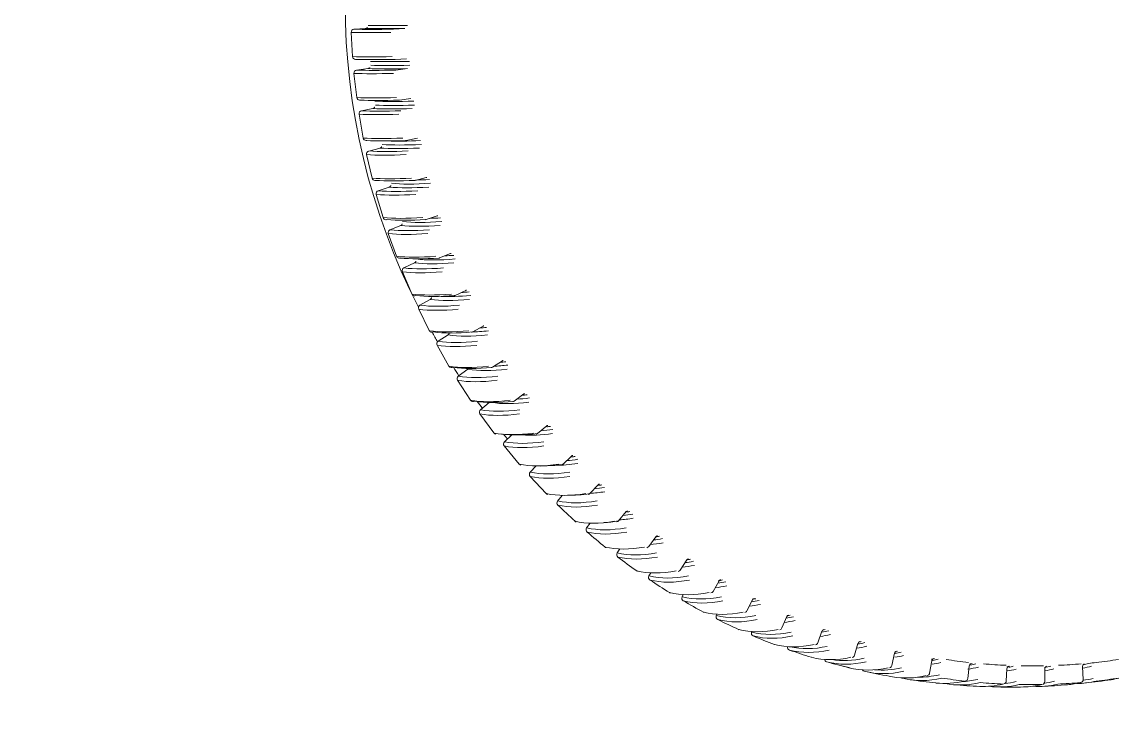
# Model space of a CAD drawing. Header units: millimetres. Extents: x 886808 to 1650903, y -1008069 to 230892.
# Drawn here: x 938754.29 to 938790.56, y -345864.2 to -345840.83 of the extents above; entities that cross this region are included whole.
import ezdxf

# ---------------------------------------------------------------- set-up
doc = ezdxf.new("R2010")
doc.units = ezdxf.units.MM
doc.layers.add('hatch', color=250, linetype='Continuous', lineweight=0)
doc.layers.add('I-FURN', color=252, linetype='Continuous', lineweight=5)

# ---------------------------------------------------------------- blocks, each defined once
blk = doc.blocks.new('A$C26DD556D')
at = {"layer": 'hatch', "transparency": 33554636}
for p, q in [((5656.054, 24344.323), (5656.099, 24343.522)), ((5656.528, 24344.452), (5656.147, 24344.427)), ((5657.447, 24344.427), (5657.828, 24344.452)), ((5657.505, 24343.429), (5657.886, 24343.454)), ((5656.146, 24342.967), (5656.237, 24342.17)), ((5656.613, 24343.125), (5656.233, 24343.076)), ((5657.534, 24343.076), (5657.913, 24343.125)), ((5657.649, 24342.083), (5658.029, 24342.132)), ((5656.772, 24341.806), (5656.396, 24341.733)), ((5656.316, 24341.619), (5656.452, 24340.829)), ((5657.869, 24340.749), (5658.246, 24340.823)), ((5656.562, 24340.285), (5656.743, 24339.504)), ((5657.006, 24340.5), (5656.635, 24340.402)), ((5658.165, 24339.432), (5658.537, 24339.529)), ((5658.537, 24339.528), (5658.55, 24339.53)), ((5657.314, 24339.211), (5656.948, 24339.09)), ((5656.883, 24338.968), (5657.108, 24338.201)), ((5658.534, 24338.136), (5658.9, 24338.257)), ((5657.694, 24337.944), (5657.336, 24337.799)), ((5657.279, 24337.675), (5657.546, 24336.924)), ((5658.977, 24336.866), (5659.336, 24337.011)), ((5658.146, 24336.704), (5657.796, 24336.537)), ((5657.746, 24336.409), (5658.056, 24335.676)), ((5659.491, 24335.627), (5659.841, 24335.794)), ((5658.285, 24335.176), (5658.636, 24334.464)), ((5658.667, 24335.496), (5658.327, 24335.306)), ((5660.074, 24334.423), (5660.414, 24334.613)), ((5659.256, 24334.323), (5658.927, 24334.111)), ((5658.893, 24333.979), (5659.284, 24333.292)), ((5660.724, 24333.259), (5661.053, 24333.47)), ((5659.91, 24333.19), (5659.594, 24332.958)), ((5659.568, 24332.824), (5659.997, 24332.163)), ((5661.439, 24332.138), (5661.755, 24332.371)), ((5660.616, 24332.092), (5660.325, 24331.849)), ((5660.307, 24331.714), (5660.773, 24331.082)), ((5662.216, 24331.066), (5662.519, 24331.318)), ((5661.358, 24331.016), (5661.117, 24330.789)), ((5661.108, 24330.654), (5661.609, 24330.052)), ((5663.053, 24330.045), (5663.341, 24330.317)), ((5662.167, 24329.993), (5661.969, 24329.782)), ((5661.967, 24329.647), (5662.501, 24329.078)), ((5663.946, 24329.08), (5664.218, 24329.37)), ((5663.032, 24329.02), (5662.876, 24328.832)), ((5664.892, 24328.174), (5665.147, 24328.481)), ((5663.953, 24328.103), (5663.835, 24327.942)), ((5665.887, 24327.33), (5666.125, 24327.653)), ((5664.929, 24327.249), (5664.843, 24327.115)), ((5666.929, 24326.552), (5667.148, 24326.89)), ((5665.956, 24326.46), (5665.896, 24326.355)), ((5668.013, 24325.842), (5668.213, 24326.194)), ((5667.028, 24325.74), (5666.99, 24325.663)), ((5669.135, 24325.203), (5669.315, 24325.567)), ((5668.143, 24325.092), (5668.122, 24325.044)), ((5670.291, 24324.637), (5670.45, 24325.012)), ((5669.294, 24324.517), (5669.287, 24324.498)), ((5671.478, 24324.147), (5671.615, 24324.531)), ((5672.69, 24323.733), (5672.805, 24324.126)), ((5673.923, 24323.399), (5674.016, 24323.798)), ((5675.173, 24323.144), (5675.243, 24323.549)), ((5676.435, 24322.969), (5676.482, 24323.378)), ((5677.705, 24322.877), (5677.728, 24323.288)), ((5678.978, 24322.866), (5678.978, 24323.277)), ((5680.248, 24322.936), (5680.225, 24323.347))]:
    blk.add_line(p, q, dxfattribs=at)
for radius in [250.5, 238.5]:
    blk.add_circle((5542.703, 24574.047), radius, dxfattribs=at)
for centre, radius, start, end in [((5677.852, 24345.282), 22, 152.8385, 207.1615), ((5656.153, 24344.327), 0.1, 93.6831, 182.2923), ((5656.199, 24343.529), 0.1, 184.2144, 268.8832), ((5657.499, 24343.529), 0.1, 270.6956, 273.6831), ((5656.246, 24342.977), 0.1, 97.3627, 185.5472), ((5656.337, 24342.183), 0.1, 187.4718, 267.7749), ((5657.636, 24342.183), 0.1, 271.3899, 277.3627), ((5656.415, 24341.634), 0.1, 101.0352, 188.8068), ((5656.551, 24340.848), 0.1, 190.7355, 266.6837), ((5657.85, 24340.848), 0.1, 272.0816, 281.0352), ((5656.66, 24340.305), 0.1, 104.6974, 192.0739), ((5656.84, 24339.529), 0.1, 194.0081, 265.6176), ((5658.139, 24339.529), 0.1, 272.7693, 284.6974), ((5656.98, 24338.995), 0.1, 108.3461, 195.351), ((5657.203, 24338.231), 0.1, 197.2924, 264.5841), ((5658.503, 24338.231), 0.1, 273.4518, 288.3461), ((5657.373, 24337.707), 0.1, 111.9785, 198.6407), ((5657.64, 24336.959), 0.1, 200.5907, 263.5902), ((5658.94, 24336.959), 0.1, 274.1276, 291.9785), ((5657.839, 24336.447), 0.1, 115.592, 201.9454), ((5658.148, 24335.717), 0.1, 203.9053, 262.642), ((5659.447, 24335.717), 0.1, 274.7955, 295.592), ((5658.376, 24335.219), 0.1, 119.1844, 205.2673), ((5658.725, 24334.51), 0.1, 207.2384, 261.7447), ((5677.852, 24345.282), 22, 209.6139, 210.5616), ((5658.981, 24334.027), 0.1, 122.7539, 208.6086), ((5660.025, 24334.51), 0.1, 275.4541, 299.1844), ((5661.079, 24333.445), 0.0345, 88.1068, 137.3866), ((5659.37, 24333.343), 0.1, 210.592, 260.9031), ((5677.852, 24345.282), 22, 213.1376, 214.016), ((5660.67, 24333.343), 0.1, 276.1019, 302.7539), ((5659.653, 24332.877), 0.1, 126.2991, 211.971), ((5661.785, 24332.345), 0.0371, 89.0397, 140.3305), ((5660.08, 24332.219), 0.1, 213.9677, 260.1206), ((5677.852, 24345.282), 22, 216.7366, 217.4577), ((5661.38, 24332.219), 0.1, 276.7376, 306.2991), ((5660.389, 24331.772), 0.1, 129.819, 215.3563), ((5662.555, 24331.289), 0.0438, 91.9221, 141.9535), ((5660.852, 24331.142), 0.1, 217.367, 259.4), ((5677.852, 24345.282), 22, 220.3522, 220.8782), ((5662.152, 24331.142), 0.1, 277.3596, 309.819), ((5661.186, 24330.716), 0.1, 133.313, 218.7656), ((5661.684, 24330.118), 0.1, 220.7911, 258.7435), ((5662.042, 24329.714), 0.1, 136.7808, 222.2), ((5662.984, 24330.118), 0.1, 277.9664, 313.313), ((5664.261, 24329.342), 0.05, 93.1418, 147.2657), ((5662.573, 24329.148), 0.1, 224.2406, 258.1522), ((5663.873, 24329.148), 0.1, 278.5566, 316.7808), ((5662.952, 24328.768), 0.1, 140.2228, 225.6602), ((5665.199, 24328.445), 0.0626, 97.9607, 145.1332), ((5663.515, 24328.238), 0.1, 227.7162, 257.6267), ((5663.915, 24327.883), 0.1, 143.6394, 229.1464), ((5664.815, 24328.238), 0.1, 279.1285, 320.2228), ((5664.507, 24327.389), 0.1, 231.2179, 257.1671), ((5665.807, 24327.389), 0.1, 279.6805, 323.6394), ((5664.927, 24327.061), 0.1, 147.0316, 232.6587), ((5667.211, 24326.857), 0.069, 101.4543, 152.4434), ((5665.545, 24326.606), 0.1, 234.7453, 256.7728), ((5666.845, 24326.606), 0.1, 280.211, 327.0316), ((5665.983, 24326.305), 0.1, 150.4007, 236.1965), ((5668.278, 24326.166), 0.0688, 101.1, 157.1879), ((5666.626, 24325.891), 0.1, 238.2978, 256.4429), ((5667.926, 24325.891), 0.1, 280.7181, 330.4007), ((5667.08, 24325.619), 0.1, 153.748, 239.759), ((5669.383, 24325.542), 0.0713, 102.2821, 159.9531), ((5667.746, 24325.247), 0.1, 241.8743, 256.176), ((5668.214, 24325.005), 0.1, 157.0755, 243.3448), ((5669.045, 24325.247), 0.1, 281.2001, 333.748), ((5670.524, 24324.988), 0.0761, 103.185, 161.8715), ((5668.9, 24324.676), 0.1, 245.4731, 255.9707), ((5669.381, 24324.464), 0.1, 160.385, 246.9523), ((5670.199, 24324.676), 0.1, 281.6552, 337.0755), ((5671.695, 24324.507), 0.0827, 105.6594, 162.8296), ((5670.084, 24324.18), 0.1, 249.0924, 255.8249), ((5670.576, 24324), 0.1, 169.2633, 250.5793), ((5671.384, 24324.18), 0.1, 282.0815, 340.385), ((5672.889, 24324.104), 0.0864, 106.2124, 165.3589), ((5671.294, 24323.762), 0.1, 252.7299, 255.7367), ((5671.796, 24323.613), 0.1, 189.5709, 254.2235), ((5672.594, 24323.762), 0.1, 282.4769, 343.6789), ((5674.1, 24323.784), 0.0839, 106.3347, 170.7739), ((5675.329, 24323.54), 0.0852, 106.9625, 174.131), ((5677.852, 24345.282), 22.6, 255.7059, 256.3826), ((5673.035, 24323.305), 0.1, 211.7961, 255.7243), ((5673.826, 24323.421), 0.1, 282.8395, 346.9595), ((5676.573, 24323.371), 0.0902, 108.4772, 175.6244), ((5677.821, 24323.286), 0.0917, 108.8987, 178.9464), ((5678.567, 24342.72), 19.339, 268.8914, 271.1086), ((5679.07, 24323.282), 0.0914, 108.8305, 182.9809), ((5680.937, 24320.871), 2.638, 95.6778, 101.2192), ((5677.852, 24345.282), 22.6, 257.8831, 260.0465), ((5674.29, 24323.077), 0.1, 244.322, 255.7955), ((5677.852, 24345.282), 22.6, 261.5544, 263.7203), ((5675.074, 24323.161), 0.1, 283.1672, 350.2292), ((5676.336, 24322.981), 0.1, 283.4578, 353.4907), ((5677.605, 24322.882), 0.1, 283.7091, 356.7468), ((5678.878, 24322.866), 0.1, 283.9188, 0), ((5680.149, 24322.931), 0.1, 284.0847, 0), ((5680.149, 24322.931), 0.1, 0, 3.2532), ((5677.852, 24345.282), 22.6, 276.2797, 278.4456), ((5677.852, 24345.282), 22.6, 265.2331, 267.4007), ((5677.852, 24345.282), 22.6, 268.916, 271.084), ((5678.505, 24342.648), 19.885, 268.9121, 271.0879), ((5677.852, 24345.282), 22.6, 272.5993, 274.7669)]:
    blk.add_arc(centre, radius, start, end, dxfattribs=at)
for centre, major_axis, ratio, start_param, end_param in [((5628.879, 24395.51), (0, -97), 0.939693, -1.493413, 0.368788), ((5628.879, 24395.51), (0, -96), 0.939693, -1.491646, 0.340832), ((5662.29, 24345.282), (0, -40.25), 0.939693, 3.341621, 6.083157), ((5677.829, 24345.683), (-22.56, -1.282), 0.020651, 0.263921, 0.433038), ((5656.153, 24344.327), (0.0064, -0.0998), 0.341396, 3.11962, 3.141593), ((5677.823, 24345.781), (-22.46, -1.277), 0.020651, 0.263921, 0.433038), ((5677.823, 24345.781), (-22.056, -1.254), 0.020651, 0.262368, 0.43459), ((5677.818, 24345.878), (-21.956, -1.248), 0.020651, 0.262368, 0.43459), ((5677.875, 24344.881), (-22.56, -1.282), 0.020651, 0.263921, 0.433038), ((5656.199, 24343.529), (0.0019, 0.1), 0.965169, 3.141593, 3.220606), ((5677.88, 24344.783), (-22.46, -1.277), 0.020651, 0.263921, 0.433038), ((5677.886, 24344.685), (-21.956, -1.248), 0.020651, 0.262368, 0.43459), ((5677.784, 24345.875), (-21.85, -2.493), 0.041226, 0.26061, 0.432831), ((5657.499, 24343.529), (-0.0064, 0.0998), 0.341396, 3.11962, 3.141593), ((5677.806, 24345.68), (-22.451, -2.562), 0.041226, 0.262162, 0.431279), ((5677.795, 24345.778), (-22.351, -2.55), 0.041226, 0.262162, 0.431279), ((5677.795, 24345.778), (-21.949, -2.504), 0.041226, 0.26061, 0.432831), ((5677.897, 24344.883), (-22.451, -2.562), 0.041226, 0.262162, 0.431279), ((5656.337, 24342.183), (0.0039, 0.0999), 0.965011, 3.141593, 3.299473), ((5677.908, 24344.785), (-22.351, -2.55), 0.041226, 0.262162, 0.431279), ((5677.767, 24345.773), (-22.17, -3.818), 0.061651, 0.259233, 0.42835), ((5677.767, 24345.773), (-21.771, -3.749), 0.061651, 0.25768, 0.429902), ((5677.919, 24344.689), (-21.85, -2.493), 0.041226, 0.26061, 0.432831), ((5677.751, 24345.869), (-21.673, -3.732), 0.061651, 0.25768, 0.429902), ((5677.784, 24345.677), (-22.269, -3.835), 0.061651, 0.259233, 0.42835), ((5677.92, 24344.886), (-22.269, -3.835), 0.061651, 0.259233, 0.42835), ((5656.551, 24340.848), (0.0058, 0.0998), 0.964748, 3.141593, 3.378048), ((5677.936, 24344.79), (-22.17, -3.818), 0.061651, 0.259233, 0.42835), ((5677.717, 24345.862), (-21.425, -4.962), 0.081851, 0.253584, 0.425806), ((5677.953, 24344.694), (-21.673, -3.732), 0.061651, 0.292365, 0.429902), ((5677.761, 24345.672), (-22.014, -5.099), 0.081851, 0.255137, 0.424254), ((5677.739, 24345.767), (-21.916, -5.076), 0.081851, 0.255137, 0.424254), ((5677.739, 24345.767), (-21.522, -4.985), 0.081851, 0.253584, 0.425806), ((5677.942, 24344.891), (-22.014, -5.099), 0.081851, 0.255137, 0.424254), ((5656.84, 24339.529), (0.0076, 0.0997), 0.964382, 3.141593, 3.456196), ((5677.964, 24344.796), (-21.916, -5.076), 0.081851, 0.255137, 0.424254), ((5677.712, 24345.759), (-21.202, -6.208), 0.101752, 0.248326, 0.420548), ((5677.685, 24345.852), (-21.106, -6.18), 0.101752, 0.248326, 0.420548), ((5677.986, 24344.702), (-21.425, -4.962), 0.081851, 0.372829, 0.425806), ((5677.739, 24345.665), (-21.686, -6.35), 0.101752, 0.249878, 0.418995), ((5677.712, 24345.759), (-21.59, -6.322), 0.101752, 0.249878, 0.418995), ((5677.964, 24344.898), (-21.686, -6.35), 0.101752, 0.249878, 0.418995), ((5657.203, 24338.231), (0.0094, 0.0996), 0.963913, 3.141593, 3.533786), ((5677.992, 24344.804), (-21.59, -6.322), 0.101752, 0.249878, 0.418995), ((5677.653, 24345.84), (-20.716, -7.383), 0.121282, 0.241913, 0.414135), ((5678.019, 24344.711), (-21.106, -6.18), 0.101752, 0.380241, 0.420548), ((5677.685, 24345.749), (-21.191, -7.552), 0.121282, 0.243465, 0.412582), ((5677.685, 24345.749), (-20.81, -7.416), 0.121282, 0.241913, 0.414135), ((5677.718, 24345.657), (-21.285, -7.586), 0.121282, 0.243465, 0.412582), ((5677.986, 24344.906), (-21.285, -7.586), 0.121282, 0.243465, 0.412582), ((5657.64, 24336.959), (0.0112, 0.0994), 0.963344, 3.141593, 3.610703), ((5678.018, 24344.814), (-21.191, -7.552), 0.121282, 0.243465, 0.412582), ((5677.659, 24345.738), (-20.347, -8.605), 0.140369, 0.234353, 0.406575), ((5677.621, 24345.826), (-20.255, -8.566), 0.140369, 0.234353, 0.406575), ((5678.051, 24344.723), (-20.716, -7.383), 0.121282, 0.380461, 0.414135), ((5677.697, 24345.648), (-20.812, -8.802), 0.140369, 0.235905, 0.405022), ((5677.659, 24345.738), (-20.72, -8.763), 0.140369, 0.235905, 0.405022), ((5678.007, 24344.915), (-20.812, -8.802), 0.140369, 0.235905, 0.405022), ((5658.148, 24335.717), (0.0128, 0.0992), 0.962677, 3.141593, 3.68684), ((5678.045, 24344.826), (-20.72, -8.763), 0.140369, 0.235905, 0.405022), ((5677.591, 24345.81), (-19.724, -9.727), 0.158945, 0.274215, 0.39788), ((5678.082, 24344.737), (-20.255, -8.566), 0.140369, 0.377614, 0.406575), ((5677.676, 24345.637), (-20.266, -9.995), 0.158945, 0.227211, 0.396328), ((5677.633, 24345.724), (-20.176, -9.951), 0.158945, 0.227211, 0.396328), ((5677.633, 24345.724), (-19.813, -9.772), 0.158945, 0.225659, 0.39788), ((5678.027, 24344.926), (-20.266, -9.995), 0.158945, 0.227211, 0.396328), ((5677.561, 24345.793), (-19.122, -10.862), 0.17694, 0.321486, 0.388065), ((5678.113, 24344.753), (-19.724, -9.727), 0.158945, 0.372431, 0.39788), ((5658.725, 24334.51), (0.0144, 0.099), 0.961913, 3.141593, 3.762108), ((5678.07, 24344.839), (-20.176, -9.951), 0.158945, 0.227211, 0.396328), ((5677.609, 24345.709), (-19.561, -11.112), 0.17694, 0.217396, 0.386513), ((5677.609, 24345.709), (-19.209, -10.912), 0.17694, 0.215843, 0.388065), ((5677.656, 24345.625), (-19.648, -11.161), 0.17694, 0.217396, 0.386513), ((5678.142, 24344.77), (-19.122, -10.862), 0.17694, 0.365323, 0.388065), ((5678.047, 24344.938), (-19.648, -11.161), 0.17694, 0.217396, 0.386513), ((5659.37, 24333.343), (0.0158, 0.0987), 0.961055, 3.141593, 3.836432), ((5678.095, 24344.854), (-19.561, -11.112), 0.17694, 0.217396, 0.386513), ((5677.585, 24345.693), (-18.534, -12.022), 0.19429, 0.204925, 0.377147), ((5677.533, 24345.773), (-18.451, -11.967), 0.19429, 0.322077, 0.377147), ((5677.637, 24345.612), (-18.958, -12.296), 0.19429, 0.206478, 0.375595), ((5677.585, 24345.693), (-18.874, -12.242), 0.19429, 0.206478, 0.375595), ((5678.171, 24344.79), (-18.451, -11.967), 0.19429, 0.356548, 0.377147), ((5678.066, 24344.951), (-18.958, -12.296), 0.19429, 0.206478, 0.375595), ((5660.08, 24332.219), (0.0172, 0.0985), 0.960108, 3.141593, 3.909751), ((5678.119, 24344.87), (-18.874, -12.242), 0.19429, 0.206478, 0.375595), ((5677.562, 24345.675), (-17.791, -13.097), 0.21093, 0.202572, 0.365147), ((5677.506, 24345.752), (-17.71, -13.038), 0.21093, 0.315152, 0.365147), ((5677.619, 24345.598), (-18.197, -13.397), 0.21093, 0.194478, 0.363595), ((5677.562, 24345.675), (-18.116, -13.337), 0.21093, 0.194478, 0.363595), ((5677.48, 24345.729), (-16.902, -14.071), 0.226801, 0.306184, 0.352092), ((5678.198, 24344.811), (-17.71, -13.038), 0.21093, 0.351504, 0.365147), ((5678.085, 24344.965), (-18.197, -13.397), 0.21093, 0.194478, 0.363595), ((5660.852, 24331.142), (0.0184, 0.0983), 0.959074, 2.429, 3.141593), ((5678.142, 24344.888), (-18.116, -13.337), 0.21093, 0.211603, 0.363595), ((5677.54, 24345.656), (-16.978, -14.134), 0.226801, 0.22488, 0.352092), ((5677.601, 24345.582), (-17.366, -14.457), 0.226801, 0.181422, 0.350539), ((5677.54, 24345.656), (-17.289, -14.393), 0.226801, 0.181422, 0.350539), ((5677.455, 24345.704), (-16.026, -15.06), 0.241845, 0.295445, 0.33801), ((5678.224, 24344.835), (-16.902, -14.071), 0.226801, 0.337744, 0.352092), ((5678.102, 24344.981), (-17.366, -14.457), 0.226801, 0.181422, 0.350539), ((5661.684, 24330.118), (0.0195, 0.0981), 0.957957, 2.500183, 3.141593), ((5677.52, 24345.635), (-16.394, -15.405), 0.241845, 0.167341, 0.336458), ((5678.163, 24344.907), (-17.289, -14.393), 0.226801, 0.230228, 0.350539), ((5677.52, 24345.635), (-16.099, -15.128), 0.241845, 0.247523, 0.33801), ((5677.585, 24345.566), (-16.467, -15.474), 0.241845, 0.167341, 0.336458), ((5678.249, 24344.859), (-16.026, -15.06), 0.241845, 0.32301, 0.33801), ((5662.573, 24329.148), (0.0716, 0.0698), 0.246121, 3.141593, 3.304597), ((5678.119, 24344.997), (-16.467, -15.474), 0.241845, 0.167341, 0.336458), ((5662.573, 24329.148), (0.0205, 0.0979), 0.956761, 2.570263, 3.141593), ((5678.184, 24344.928), (-16.394, -15.405), 0.241845, 0.248056, 0.336458), ((5677.5, 24345.613), (-15.155, -16.074), 0.256006, 0.264617, 0.322939), ((5677.432, 24345.678), (-15.086, -16.002), 0.256006, 0.283141, 0.322939), ((5677.5, 24345.613), (-15.432, -16.369), 0.256006, 0.152269, 0.321386), ((5677.569, 24345.548), (-15.501, -16.442), 0.256006, 0.152269, 0.321386), ((5677.199, 24345.282), (0, -22.519), 0.939693, 5.54036, 5.576045), ((5677.41, 24345.65), (-14.083, -16.891), 0.269233, 0.26943, 0.306918), ((5678.272, 24344.886), (-15.086, -16.002), 0.256006, 0.307825, 0.322939), ((5663.515, 24328.238), (0.0673, 0.074), 0.260011, 3.141593, 3.289241), ((5678.134, 24345.015), (-15.501, -16.442), 0.256006, 0.152269, 0.321386), ((5663.515, 24328.238), (0.0214, 0.0977), 0.95549, 2.639232, 3.141593), ((5677.482, 24345.59), (-14.406, -17.279), 0.269233, 0.136249, 0.305366), ((5678.203, 24344.95), (-15.432, -16.369), 0.256006, 0.265029, 0.321386), ((5677.482, 24345.59), (-14.147, -16.968), 0.269233, 0.251905, 0.306918), ((5663.915, 24327.883), (0.0654, 0.0756), 0.265426, 3.141593, 3.282682), ((5677.555, 24345.529), (-14.47, -17.356), 0.269233, 0.136249, 0.305366), ((5677.199, 24345.282), (0, -22.519), 0.939693, 5.600775, 5.63646), ((5677.39, 24345.621), (-13.019, -17.724), 0.281477, 0.254447, 0.289997), ((5678.294, 24344.913), (-14.083, -16.891), 0.269233, 0.292463, 0.306918), ((5664.507, 24327.389), (0.0626, 0.078), 0.272953, 3.141593, 3.272949), ((5678.149, 24345.034), (-14.47, -17.356), 0.269233, 0.136249, 0.305366), ((5664.507, 24327.389), (0.0222, 0.0975), 0.95415, 2.707091, 3.141593), ((5677.465, 24345.566), (-13.078, -17.805), 0.281477, 0.237761, 0.289997), ((5677.465, 24345.566), (-13.318, -18.131), 0.281477, 0.119327, 0.288444), ((5664.927, 24327.061), (0.0607, 0.0795), 0.277966, 3.141593, 3.266021), ((5677.541, 24345.51), (-13.377, -18.211), 0.281477, 0.119327, 0.288444), ((5677.199, 24345.282), (0, -22.519), 0.939693, 5.66119, 5.696875), ((5677.371, 24345.591), (-11.898, -18.495), 0.292694, 0.238313, 0.272227), ((5678.314, 24344.942), (-13.019, -17.724), 0.281477, 0.274106, 0.289997), ((5665.545, 24326.606), (0.0577, 0.0817), 0.284899, 3.141593, 3.255771), ((5678.163, 24345.053), (-13.377, -18.211), 0.281477, 0.119327, 0.288444), ((5665.545, 24326.606), (0.0229, 0.0973), 0.952744, 2.773852, 3.141593), ((5677.45, 24345.54), (-11.952, -18.579), 0.292694, 0.222333, 0.272227), ((5677.45, 24345.54), (-12.171, -18.92), 0.292694, 0.101558, 0.270675), ((5665.983, 24326.305), (0.0556, 0.0831), 0.289491, 3.141593, 3.248497), ((5677.529, 24345.489), (-12.225, -19.004), 0.292694, 0.101558, 0.270675), ((5677.199, 24345.282), (0, -22.519), 0.939693, 5.721606, 5.757291), ((5677.355, 24345.559), (-10.724, -19.2), 0.302844, 0.221134, 0.25367), ((5678.332, 24344.973), (-11.898, -18.495), 0.292694, 0.255459, 0.272227), ((5666.626, 24325.891), (0.0526, 0.0851), 0.295805, 3.141593, 3.237763), ((5678.175, 24345.074), (-12.225, -19.004), 0.292694, 0.101558, 0.270675), ((5666.626, 24325.891), (0.0234, 0.0972), 0.951279, 2.839533, 3.141593), ((5677.436, 24345.514), (-10.772, -19.287), 0.302844, 0.205751, 0.25367), ((5677.436, 24345.514), (-10.97, -19.641), 0.302844, 0.083001, 0.252118), ((5667.08, 24325.619), (0.0504, 0.0864), 0.29996, 3.141593, 3.230166), ((5677.517, 24345.468), (-11.019, -19.728), 0.302844, 0.083001, 0.252118), ((5677.199, 24345.282), (0, -22.519), 0.939693, 5.782021, 5.817706), ((5677.423, 24345.487), (-9.543, -19.924), 0.311888, 0.188135, 0.234393), ((5677.34, 24345.527), (-9.5, -19.834), 0.311888, 0.203017, 0.234393), ((5678.349, 24345.004), (-10.724, -19.2), 0.302844, 0.243124, 0.25367), ((5667.746, 24325.247), (0.0471, 0.0882), 0.305631, 3.141593, 3.218985), ((5678.186, 24345.095), (-11.019, -19.728), 0.302844, 0.083001, 0.252118), ((5667.746, 24325.247), (0.0239, 0.0971), 0.949759, 2.904159, 3.141593), ((5677.423, 24345.487), (-9.718, -20.289), 0.311888, 0.063723, 0.23284), ((5678.364, 24345.036), (-9.5, -19.834), 0.311888, 0.225231, 0.234393), ((5668.214, 24325.005), (0.0449, 0.0894), 0.309334, 3.141593, 3.211093), ((5677.508, 24345.446), (-9.761, -20.38), 0.311888, 0.063723, 0.23284), ((5677.199, 24345.282), (0, -22.519), 0.939693, 5.842436, 5.878121), ((5677.412, 24345.459), (-8.268, -20.486), 0.319794, 0.1696, 0.214467), ((5677.327, 24345.493), (-8.231, -20.394), 0.319794, 0.184062, 0.214467), ((5668.9, 24324.676), (0.0415, 0.091), 0.314343, 3.141593, 3.199508), ((5678.196, 24345.117), (-9.761, -20.38), 0.311888, 0.063723, 0.23284), ((5668.9, 24324.676), (0.0242, 0.097), 0.94819, 2.96776, 3.141593), ((5677.412, 24345.459), (-8.419, -20.862), 0.319794, 0.043798, 0.212915), ((5669.381, 24324.464), (0.0391, 0.092), 0.31758, 3.141593, 3.191351), ((5677.499, 24345.424), (-8.457, -20.954), 0.319794, 0.043798, 0.212915), ((5677.199, 24345.282), (0, -22.519), 0.939693, 5.902851, 5.938536), ((5677.403, 24345.43), (-6.954, -20.969), 0.326534, 0.150258, 0.193973), ((5677.316, 24345.459), (-6.922, -20.874), 0.326534, 0.164373, 0.193973), ((5678.377, 24345.07), (-8.231, -20.394), 0.319794, 0.206577, 0.214467), ((5678.205, 24345.139), (-8.457, -20.954), 0.319794, 0.043798, 0.212915), ((5670.084, 24324.18), (0.0245, 0.097), 0.946578, 3.03037, 3.141593), ((5677.403, 24345.43), (-7.081, -21.353), 0.326534, 0.03226, 0.192421), ((5677.396, 24345.401), (-5.605, -21.369), 0.332082, 0.130219, 0.172995), ((5677.307, 24345.425), (-5.58, -21.272), 0.332082, 0.144051, 0.172995), ((5678.388, 24345.104), (-6.922, -20.874), 0.326534, 0.187354, 0.193973), ((5677.491, 24345.401), (-7.112, -21.448), 0.326534, 0.023303, 0.192421), ((5677.199, 24345.282), (0, -22.519), 0.939693, 5.963267, 5.998952), ((5678.212, 24345.162), (-7.112, -21.448), 0.326534, 0.023303, 0.192421), ((5671.294, 24323.762), (0.0246, 0.0969), 0.944929, 3.092025, 3.141593), ((5677.396, 24345.401), (-5.708, -21.76), 0.332082, 0.033965, 0.171443), ((5678.397, 24345.139), (-5.58, -21.272), 0.332082, 0.160508, 0.172995), ((5677.39, 24345.372), (4.229, 21.683), 0.336418, 3.256612, 3.293217), ((5677.3, 24345.389), (4.21, 21.585), 0.336418, 3.266787, 3.293217), ((5678.404, 24345.174), (4.21, 21.585), 0.336418, 3.280351, 3.293217), ((5677.295, 24345.354), (2.818, 21.811), 0.339526, 3.246777, 3.271547), ((5678.567, 24345.282), (0, -21.9), 0.939693, 6.144172, 6.180538), ((5678.567, 24345.282), (0, -21.9), 0.939693, 0.102648, 0.139013), ((5677.485, 24345.378), (-5.733, -21.857), 0.332082, 0.002326, 0.171443), ((5677.199, 24345.282), (0, -22.519), 0.939693, 6.023682, 6.059367), ((5678.218, 24345.185), (-5.733, -21.857), 0.332082, 0.002326, 0.171443), ((5677.48, 24345.354), (4.325, 22.179), 0.336418, 3.122548, 3.291665), ((5677.39, 24345.372), (4.306, 22.08), 0.336418, 3.177026, 3.291665), ((5677.385, 24345.342), (2.831, 21.91), 0.339526, 3.234588, 3.271547), ((5677.383, 24345.312), (1.419, 22.046), 0.341396, 3.203945, 3.249676), ((5678.409, 24345.21), (2.818, 21.811), 0.339526, 3.261356, 3.271547), ((5677.292, 24345.318), (1.413, 21.946), 0.341396, 3.22695, 3.249676), ((5678.567, 24345.282), (0, -21.9), 0.939693, 6.204587, 6.240953), ((5678.412, 24345.246), (1.413, 21.946), 0.341396, 3.237428, 3.249676), ((5677.382, 24345.282), (0, 22.092), 0.34202, 3.188435, 3.227704), ((5677.291, 24345.282), (0, 21.992), 0.34202, 3.207722, 3.227704), ((5677.292, 24345.246), (-1.413, 21.946), 0.341396, 3.17712, 3.205731), ((5677.383, 24345.251), (-1.419, 22.046), 0.341396, 3.165678, 3.205731), ((5678.567, 24345.282), (0, -21.9), 0.939693, 0.042232, 0.078598), ((5677.385, 24345.221), (-2.831, 21.91), 0.339526, 3.143024, 3.18386), ((5677.295, 24345.21), (-2.818, 21.811), 0.339526, 3.159188, 3.18386), ((5678.223, 24345.209), (4.325, 22.179), 0.336418, 3.147945, 3.291665), ((5674.29, 24323.077), (0.0245, 0.0969), 0.939817, 3.141593, 3.236102), ((5677.477, 24345.33), (2.896, 22.41), 0.339526, 3.100878, 3.269995), ((5677.385, 24345.342), (2.883, 22.311), 0.339526, 3.178268, 3.269995), ((5678.227, 24345.233), (2.896, 22.41), 0.339526, 3.148011, 3.269995), ((5678.505, 24345.282), (0, -22.519), 0.939693, 6.144512, 6.180197), ((5677.383, 24345.312), (1.445, 22.45), 0.341396, 3.179287, 3.248124), ((5677.382, 24345.282), (0, 22.496), 0.34202, 3.177986, 3.226151), ((5677.383, 24345.251), (-1.445, 22.45), 0.341396, 3.156413, 3.204179), ((5677.477, 24345.233), (-2.896, 22.41), 0.339526, 3.096466, 3.182308), ((5677.385, 24345.221), (-2.883, 22.311), 0.339526, 3.13865, 3.182308), ((5678.505, 24345.282), (0, -22.519), 0.939693, 0.102988, 0.138673), ((5678.227, 24345.33), (-2.896, 22.41), 0.339526, 3.148011, 3.182308), ((5677.475, 24345.306), (1.452, 22.55), 0.341396, 3.096398, 3.248124), ((5678.229, 24345.257), (1.452, 22.55), 0.341396, 3.148051, 3.248124), ((5678.505, 24345.282), (0, -22.519), 0.939693, 6.204928, 6.240613), ((5677.474, 24345.282), (0, 22.596), 0.34202, 3.096471, 3.226151), ((5678.229, 24345.282), (0, 22.596), 0.34202, 3.148064, 3.226151), ((5677.475, 24345.257), (-1.452, 22.55), 0.341396, 3.096494, 3.204179), ((5678.505, 24345.282), (0, -22.519), 0.939693, 0.042573, 0.078258), ((5678.229, 24345.306), (-1.452, 22.55), 0.341396, 3.148051, 3.204179)]:
    blk.add_ellipse(centre, major_axis=major_axis, ratio=ratio, start_param=start_param, end_param=end_param, dxfattribs=at)
for points, knots in [([(5663.401, 24305.039), (5663.467, 24305.036), (5664.447, 24305.002), (5666.527, 24305.148), (5669.404, 24305.502), (5672.279, 24306.112), (5675.093, 24306.945), (5677.839, 24308.003), (5680.501, 24309.278), (5683.062, 24310.763), (5685.509, 24312.45), (5687.826, 24314.329), (5690.001, 24316.39), (5692.02, 24318.62), (5693.872, 24321.006), (5695.546, 24323.536), (5697.031, 24326.194), (5698.32, 24328.964), (5699.403, 24331.832), (5700.275, 24334.779), (5700.931, 24337.788), (5701.365, 24340.843), (5701.576, 24343.924), (5701.563, 24347.014), (5701.324, 24350.095), (5700.862, 24353.148), (5700.178, 24356.155), (5699.278, 24359.099), (5698.165, 24361.961), (5696.847, 24364.726), (5695.331, 24367.376), (5693.627, 24369.895), (5691.744, 24372.27), (5689.694, 24374.485), (5687.488, 24376.527), (5685.141, 24378.385), (5682.667, 24380.048), (5680.079, 24381.505), (5677.394, 24382.749), (5674.628, 24383.773), (5671.792, 24384.572), (5668.929, 24385.133), (5666.252, 24385.455), (5664.71, 24385.488), (5663.962, 24385.501)], [0, 0, 0, 0, 0.001512, 0.025872, 0.050229, 0.074587, 0.098951, 0.123326, 0.147716, 0.172125, 0.196556, 0.221012, 0.245492, 0.269997, 0.294529, 0.319084, 0.343662, 0.368262, 0.39288, 0.417516, 0.442166, 0.466828, 0.491501, 0.51618, 0.540864, 0.56555, 0.590235, 0.614916, 0.63959, 0.664254, 0.688907, 0.713543, 0.738162, 0.762759, 0.787333, 0.811882, 0.836405, 0.8609, 0.885368, 0.90981, 0.934229, 0.958627, 0.983008, 1, 1, 1, 1]), ([(5656.59, 24344.487), (5656.59, 24344.487), (5656.589, 24344.485), (5656.581, 24344.473), (5656.56, 24344.459), (5656.536, 24344.45), (5656.523, 24344.452), (5656.521, 24344.453)], [0.5913138, 0.5913138, 0.5913138, 0.5913138, 0.6640189, 0.7414949, 0.8464548, 0.9780605, 1, 1, 1, 1]), ([(5656.673, 24343.164), (5656.673, 24343.164), (5656.672, 24343.164), (5656.671, 24343.161), (5656.663, 24343.149), (5656.642, 24343.133), (5656.618, 24343.123), (5656.606, 24343.125), (5656.604, 24343.125)], [0.583013, 0.583013, 0.583013, 0.583013, 0.588033, 0.662707, 0.7405195, 0.8492269, 0.982364, 1, 1, 1, 1]), ([(5656.83, 24341.849), (5656.83, 24341.849), (5656.83, 24341.849), (5656.828, 24341.846), (5656.82, 24341.832), (5656.8, 24341.814), (5656.782, 24341.81), (5656.772, 24341.807)], [0.5960701, 0.5960701, 0.5960701, 0.5960701, 0.6077174, 0.6857365, 0.7688843, 0.8861952, 1, 1, 1, 1]), ([(5657.061, 24340.547), (5657.061, 24340.547), (5657.061, 24340.547), (5657.06, 24340.543), (5657.052, 24340.528), (5657.033, 24340.509), (5657.015, 24340.504), (5657.006, 24340.501)], [0.557317, 0.557317, 0.557317, 0.557317, 0.5768718, 0.6619355, 0.7545323, 0.8864614, 1, 1, 1, 1]), ([(5657.367, 24339.263), (5657.367, 24339.263), (5657.366, 24339.262), (5657.365, 24339.257), (5657.357, 24339.241), (5657.338, 24339.22), (5657.321, 24339.214), (5657.311, 24339.211)], [0.5445463, 0.5445463, 0.5445463, 0.5445463, 0.5697541, 0.6543015, 0.7481579, 0.8831987, 1, 1, 1, 1]), ([(5657.744, 24338), (5657.744, 24338), (5657.744, 24338), (5657.743, 24337.994), (5657.736, 24337.977), (5657.717, 24337.954), (5657.699, 24337.947), (5657.689, 24337.943)], [0.5341931, 0.5341931, 0.5341931, 0.5341931, 0.563359, 0.6471323, 0.7417982, 0.8793535, 1, 1, 1, 1]), ([(5658.193, 24336.765), (5658.193, 24336.765), (5658.193, 24336.764), (5658.192, 24336.759), (5658.187, 24336.741), (5658.169, 24336.718), (5658.148, 24336.702), (5658.136, 24336.7), (5658.135, 24336.7)], [0.5150363, 0.5150363, 0.5150363, 0.5150363, 0.538505, 0.6201247, 0.711294, 0.8446792, 0.9892112, 1, 1, 1, 1]), ([(5658.711, 24335.561), (5658.711, 24335.561), (5658.711, 24335.56), (5658.71, 24335.554), (5658.706, 24335.537), (5658.692, 24335.512), (5658.675, 24335.502), (5658.666, 24335.497)], [0.5352419, 0.5352419, 0.5352419, 0.5352419, 0.5635299, 0.6476368, 0.7434597, 0.8849588, 1, 1, 1, 1]), ([(5659.296, 24334.393), (5659.296, 24334.393), (5659.296, 24334.392), (5659.296, 24334.386), (5659.293, 24334.367), (5659.28, 24334.341), (5659.264, 24334.33), (5659.255, 24334.324)], [0.5293938, 0.5293938, 0.5293938, 0.5293938, 0.5610464, 0.6430887, 0.7381967, 0.8800667, 1, 1, 1, 1]), ([(5663.342, 24330.316), (5663.345, 24330.318), (5663.352, 24330.329), (5663.371, 24330.335), (5663.378, 24330.336), (5663.379, 24330.336)], [0, 0, 0, 0, 0.198791, 0.908509, 1, 1, 1, 1]), ([(5666.125, 24327.653), (5666.135, 24327.663), (5666.148, 24327.677), (5666.169, 24327.684), (5666.173, 24327.684), (5666.173, 24327.684)], [0, 0, 0, 0, 0.563288, 0.984699, 1, 1, 1, 1]), ([(5680.227, 24323.347), (5680.226, 24323.352), (5680.224, 24323.367), (5680.232, 24323.392), (5680.246, 24323.415), (5680.262, 24323.431), (5680.275, 24323.439), (5680.284, 24323.443), (5680.288, 24323.445), (5680.29, 24323.445), (5680.288, 24323.445), (5680.288, 24323.445)], [0, 0, 0, 0, 0.083799, 0.290587, 0.457887, 0.5986, 0.711385, 0.790409, 0.857771, 0.939651, 1, 1, 1, 1])]:
    blk.add_open_spline(points, degree=3, knots=knots, dxfattribs=at)
for points in [[(5658.901, 24338.255), (5658.911, 24338.259), (5658.916, 24338.261), (5658.917, 24338.26)], [(5659.336, 24337.009), (5659.345, 24337.014), (5659.351, 24337.016), (5659.354, 24337.015)], [(5659.842, 24335.793), (5659.851, 24335.799), (5659.858, 24335.801), (5659.862, 24335.8)], [(5660.415, 24334.611), (5660.424, 24334.618), (5660.432, 24334.621), (5660.438, 24334.62)]]:
    blk.add_open_spline(points, degree=3, dxfattribs=at)

msp = doc.modelspace()

# ---------------------------------------------------------------- block references
at = {"layer": 'I-FURN', "transparency": 33554636}
msp.add_blockref('A$C26DD556D', (933109.122, -370185.497), dxfattribs=at)

doc.saveas('drawing.dxf')
